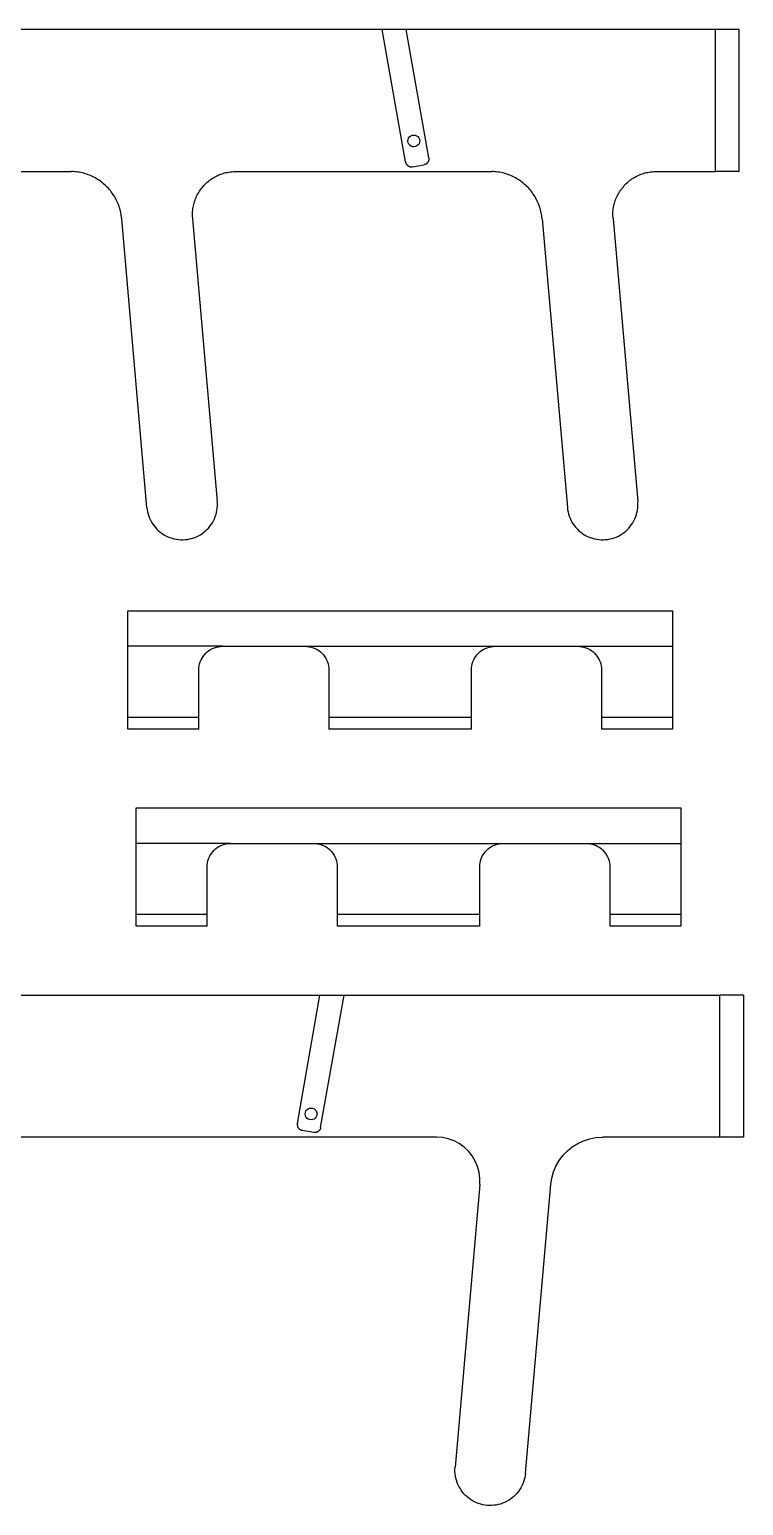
# Model space of a CAD drawing. Extents: x -21.7 to 21.7, y -15.6 to 15.6.
# Drawn here: x 6.59 to 21.69, y -15.6 to 15.6 of the extents above; entities that cross this region are included whole.
import ezdxf

# ---------------------------------------------------------------- set-up
doc = ezdxf.new("R2010")
doc.units = 0
doc.header["$MEASUREMENT"] = 0
doc.layers.get('0').update_dxf_attribs({"linetype": 'CONTINUOUS'})

msp = doc.modelspace()

# ---------------------------------------------------------------- linework, layer by layer
for p, q in [((14.05, 15.599), (0.801, 15.599)), ((14.558, 15.599), (14.05, 15.599)), ((14.543, 12.8), (14.05, 15.599)), ((21.102, 15.599), (14.558, 15.599)), ((15.036, 12.887), (14.558, 15.599)), ((21.602, 15.599), (21.102, 15.599)), ((21.102, 12.599), (21.102, 15.599)), ((21.602, 12.599), (21.602, 15.599)), ((14.594, 13.239), (14.597, 13.272)), ((14.6, 13.207), (14.594, 13.239)), ((14.597, 13.272), (14.609, 13.302)), ((14.613, 13.177), (14.6, 13.207)), ((14.609, 13.302), (14.628, 13.329)), ((14.634, 13.152), (14.613, 13.177)), ((14.628, 13.329), (14.653, 13.35)), ((14.66, 13.133), (14.634, 13.152)), ((14.653, 13.35), (14.683, 13.363)), ((14.691, 13.122), (14.66, 13.133)), ((14.683, 13.363), (14.715, 13.368)), ((14.723, 13.119), (14.691, 13.122)), ((14.715, 13.368), (14.747, 13.365)), ((14.755, 13.124), (14.723, 13.119)), ((14.747, 13.365), (14.778, 13.354)), ((14.785, 13.137), (14.755, 13.124)), ((14.778, 13.354), (14.804, 13.335)), ((14.81, 13.158), (14.785, 13.137)), ((14.804, 13.335), (14.825, 13.31)), ((14.829, 13.185), (14.81, 13.158)), ((14.825, 13.31), (14.839, 13.28)), ((14.841, 13.215), (14.829, 13.185)), ((14.839, 13.28), (14.844, 13.248)), ((14.844, 13.248), (14.841, 13.215)), ((14.543, 12.8), (14.545, 12.792)), ((14.545, 12.792), (14.547, 12.785)), ((15.017, 12.797), (15.013, 12.79)), ((15.021, 12.803), (15.017, 12.797)), ((15.025, 12.81), (15.021, 12.803)), ((15.028, 12.817), (15.025, 12.81)), ((15.031, 12.825), (15.028, 12.817)), ((15.033, 12.832), (15.031, 12.825)), ((15.035, 12.84), (15.033, 12.832)), ((15.037, 12.848), (15.035, 12.84)), ((15.036, 12.887), (15.037, 12.879)), ((15.037, 12.879), (15.038, 12.871)), ((15.038, 12.863), (15.037, 12.856)), ((15.037, 12.856), (15.037, 12.848)), ((15.038, 12.871), (15.038, 12.863)), ((-1.663, 12.599), (7.451, 12.599)), ((7.451, 12.599), (7.483, 12.598)), ((7.516, 12.597), (7.483, 12.598)), ((7.548, 12.594), (7.516, 12.597)), ((7.58, 12.591), (7.548, 12.594)), ((7.613, 12.587), (7.58, 12.591)), ((7.645, 12.581), (7.613, 12.587)), ((7.677, 12.575), (7.645, 12.581)), ((7.708, 12.568), (7.677, 12.575)), ((7.74, 12.56), (7.708, 12.568)), ((7.771, 12.551), (7.74, 12.56)), ((7.802, 12.541), (7.771, 12.551)), ((7.833, 12.53), (7.802, 12.541)), ((7.863, 12.518), (7.833, 12.53)), ((7.893, 12.505), (7.863, 12.518)), ((7.922, 12.492), (7.893, 12.505)), ((7.951, 12.477), (7.922, 12.492)), ((10.493, 12.472), (10.519, 12.487)), ((10.519, 12.487), (10.546, 12.501)), ((10.546, 12.501), (10.574, 12.514)), ((10.574, 12.514), (10.602, 12.527)), ((10.602, 12.527), (10.63, 12.538)), ((10.63, 12.538), (10.659, 12.548)), ((10.659, 12.548), (10.688, 12.558)), ((10.688, 12.558), (10.717, 12.566)), ((10.717, 12.566), (10.747, 12.574)), ((10.747, 12.574), (10.776, 12.58)), ((10.776, 12.58), (10.806, 12.586)), ((10.806, 12.586), (10.837, 12.591)), ((10.837, 12.591), (10.867, 12.594)), ((10.867, 12.594), (10.897, 12.597)), ((10.897, 12.597), (10.928, 12.598)), ((10.928, 12.598), (10.958, 12.599)), ((10.958, 12.599), (16.34, 12.599)), ((14.547, 12.785), (14.55, 12.777)), ((14.55, 12.777), (14.553, 12.77)), ((14.553, 12.77), (14.556, 12.763)), ((14.556, 12.763), (14.56, 12.756)), ((14.56, 12.756), (14.564, 12.75)), ((14.564, 12.75), (14.569, 12.743)), ((14.569, 12.743), (14.574, 12.737)), ((14.574, 12.737), (14.58, 12.732)), ((14.58, 12.732), (14.586, 12.726)), ((14.586, 12.726), (14.592, 12.722)), ((14.592, 12.722), (14.598, 12.717)), ((14.598, 12.717), (14.605, 12.713)), ((14.605, 12.713), (14.612, 12.709)), ((14.612, 12.709), (14.619, 12.706)), ((14.619, 12.706), (14.626, 12.703)), ((14.626, 12.703), (14.634, 12.701)), ((14.634, 12.701), (14.641, 12.699)), ((14.641, 12.699), (14.649, 12.698)), ((14.649, 12.698), (14.657, 12.697)), ((14.657, 12.697), (14.665, 12.697)), ((14.665, 12.697), (14.673, 12.697)), ((14.673, 12.697), (14.681, 12.697)), ((14.681, 12.697), (14.688, 12.699)), ((14.688, 12.699), (14.934, 12.742)), ((14.942, 12.744), (14.934, 12.742)), ((14.95, 12.746), (14.942, 12.744)), ((14.957, 12.748), (14.95, 12.746)), ((14.964, 12.751), (14.957, 12.748)), ((14.971, 12.755), (14.964, 12.751)), ((14.978, 12.759), (14.971, 12.755)), ((14.985, 12.763), (14.978, 12.759)), ((14.991, 12.768), (14.985, 12.763)), ((14.997, 12.773), (14.991, 12.768)), ((15.003, 12.778), (14.997, 12.773)), ((15.008, 12.784), (15.003, 12.778)), ((15.013, 12.79), (15.008, 12.784)), ((16.34, 12.599), (16.373, 12.598)), ((16.405, 12.597), (16.373, 12.598)), ((16.438, 12.594), (16.405, 12.597)), ((16.47, 12.591), (16.438, 12.594)), ((16.502, 12.587), (16.47, 12.591)), ((16.534, 12.581), (16.502, 12.587)), ((16.566, 12.575), (16.534, 12.581)), ((16.598, 12.568), (16.566, 12.575)), ((16.629, 12.56), (16.598, 12.568)), ((16.661, 12.551), (16.629, 12.56)), ((16.692, 12.541), (16.661, 12.551)), ((16.722, 12.53), (16.692, 12.541)), ((16.753, 12.518), (16.722, 12.53)), ((16.782, 12.505), (16.753, 12.518)), ((16.812, 12.492), (16.782, 12.505)), ((16.841, 12.477), (16.812, 12.492)), ((19.383, 12.472), (19.409, 12.487)), ((19.409, 12.487), (19.436, 12.501)), ((19.436, 12.501), (19.464, 12.514)), ((19.464, 12.514), (19.492, 12.527)), ((19.492, 12.527), (19.52, 12.538)), ((19.52, 12.538), (19.549, 12.549)), ((19.549, 12.549), (19.578, 12.558)), ((19.578, 12.558), (19.607, 12.566)), ((19.607, 12.566), (19.636, 12.574)), ((19.636, 12.574), (19.666, 12.58)), ((19.666, 12.58), (19.696, 12.586)), ((19.696, 12.586), (19.726, 12.591)), ((19.726, 12.591), (19.757, 12.594)), ((19.757, 12.594), (19.787, 12.597)), ((19.787, 12.597), (19.818, 12.598)), ((19.818, 12.598), (19.848, 12.599)), ((19.848, 12.599), (21.102, 12.599)), ((21.602, 12.599), (21.102, 12.599)), ((7.98, 12.462), (7.951, 12.477)), ((8.008, 12.446), (7.98, 12.462)), ((8.036, 12.429), (8.008, 12.446)), ((8.063, 12.411), (8.036, 12.429)), ((8.09, 12.393), (8.063, 12.411)), ((8.116, 12.373), (8.09, 12.393)), ((8.142, 12.353), (8.116, 12.373)), ((8.166, 12.332), (8.142, 12.353)), ((8.191, 12.311), (8.166, 12.332)), ((8.214, 12.288), (8.191, 12.311)), ((8.237, 12.265), (8.214, 12.288)), ((8.26, 12.242), (8.237, 12.265)), ((8.281, 12.217), (8.26, 12.242)), ((8.302, 12.193), (8.281, 12.217)), ((8.322, 12.167), (8.302, 12.193)), ((8.341, 12.141), (8.322, 12.167)), ((10.171, 12.154), (10.187, 12.18)), ((10.187, 12.18), (10.204, 12.205)), ((10.204, 12.205), (10.222, 12.23)), ((10.222, 12.23), (10.24, 12.254)), ((10.24, 12.254), (10.26, 12.277)), ((10.26, 12.277), (10.28, 12.3)), ((10.28, 12.3), (10.301, 12.322)), ((10.301, 12.322), (10.323, 12.344)), ((10.323, 12.344), (10.345, 12.364)), ((10.345, 12.364), (10.368, 12.384)), ((10.368, 12.384), (10.392, 12.404)), ((10.392, 12.404), (10.416, 12.422)), ((10.416, 12.422), (10.441, 12.44)), ((10.441, 12.44), (10.467, 12.456)), ((10.467, 12.456), (10.493, 12.472)), ((16.87, 12.462), (16.841, 12.477)), ((16.898, 12.446), (16.87, 12.462)), ((16.926, 12.429), (16.898, 12.446)), ((16.953, 12.411), (16.926, 12.429)), ((16.98, 12.393), (16.953, 12.411)), ((17.006, 12.373), (16.98, 12.393)), ((17.031, 12.353), (17.006, 12.373)), ((17.056, 12.332), (17.031, 12.353)), ((17.08, 12.311), (17.056, 12.332)), ((17.104, 12.289), (17.08, 12.311)), ((17.127, 12.265), (17.104, 12.289)), ((17.149, 12.242), (17.127, 12.265)), ((17.171, 12.218), (17.149, 12.242)), ((17.192, 12.193), (17.171, 12.218)), ((17.212, 12.167), (17.192, 12.193)), ((17.231, 12.141), (17.212, 12.167)), ((19.06, 12.154), (19.077, 12.18)), ((19.077, 12.18), (19.094, 12.205)), ((19.094, 12.205), (19.111, 12.23)), ((19.111, 12.23), (19.13, 12.254)), ((19.13, 12.254), (19.15, 12.277)), ((19.15, 12.277), (19.17, 12.3)), ((19.17, 12.3), (19.191, 12.322)), ((19.191, 12.322), (19.213, 12.344)), ((19.213, 12.344), (19.235, 12.365)), ((19.235, 12.365), (19.258, 12.384)), ((19.258, 12.384), (19.282, 12.404)), ((19.282, 12.404), (19.306, 12.422)), ((19.306, 12.422), (19.331, 12.44)), ((19.331, 12.44), (19.356, 12.456)), ((19.356, 12.456), (19.383, 12.472)), ((8.36, 12.114), (8.341, 12.141)), ((8.378, 12.087), (8.36, 12.114)), ((8.395, 12.059), (8.378, 12.087)), ((8.411, 12.031), (8.395, 12.059)), ((8.426, 12.002), (8.411, 12.031)), ((8.44, 11.973), (8.426, 12.002)), ((8.454, 11.943), (8.44, 11.973)), ((8.466, 11.913), (8.454, 11.943)), ((8.478, 11.883), (8.466, 11.913)), ((8.489, 11.853), (8.478, 11.883)), ((10.053, 11.842), (10.059, 11.872)), ((10.059, 11.872), (10.066, 11.901)), ((10.066, 11.901), (10.074, 11.931)), ((10.074, 11.931), (10.082, 11.96)), ((10.082, 11.96), (10.092, 11.989)), ((10.092, 11.989), (10.103, 12.017)), ((10.103, 12.017), (10.115, 12.046)), ((10.115, 12.046), (10.127, 12.073)), ((10.127, 12.073), (10.141, 12.101)), ((10.141, 12.101), (10.155, 12.128)), ((10.155, 12.128), (10.171, 12.154)), ((17.25, 12.114), (17.231, 12.141)), ((17.267, 12.087), (17.25, 12.114)), ((17.284, 12.059), (17.267, 12.087)), ((17.3, 12.031), (17.284, 12.059)), ((17.316, 12.002), (17.3, 12.031)), ((17.33, 11.973), (17.316, 12.002)), ((17.343, 11.943), (17.33, 11.973)), ((17.356, 11.914), (17.343, 11.943)), ((17.368, 11.883), (17.356, 11.914)), ((17.379, 11.853), (17.368, 11.883)), ((18.943, 11.842), (18.949, 11.872)), ((18.949, 11.872), (18.955, 11.901)), ((18.955, 11.901), (18.963, 11.931)), ((18.963, 11.931), (18.972, 11.96)), ((18.972, 11.96), (18.982, 11.989)), ((18.982, 11.989), (18.993, 12.017)), ((18.993, 12.017), (19.004, 12.046)), ((19.004, 12.046), (19.017, 12.073)), ((19.017, 12.073), (19.031, 12.101)), ((19.031, 12.101), (19.045, 12.128)), ((19.045, 12.128), (19.06, 12.154)), ((8.499, 11.822), (8.489, 11.853)), ((8.508, 11.79), (8.499, 11.822)), ((8.516, 11.759), (8.508, 11.79)), ((8.523, 11.727), (8.516, 11.759)), ((8.529, 11.695), (8.523, 11.727)), ((8.534, 11.663), (8.529, 11.695)), ((8.539, 11.631), (8.534, 11.663)), ((8.542, 11.599), (8.539, 11.631)), ((9.076, 5.495), (8.542, 11.599)), ((10.038, 11.69), (10.039, 11.72)), ((10.039, 11.66), (10.038, 11.69)), ((10.039, 11.72), (10.041, 11.751)), ((10.04, 11.629), (10.039, 11.66)), ((10.04, 11.629), (10.042, 11.599)), ((10.041, 11.751), (10.044, 11.781)), ((10.042, 11.599), (10.564, 5.625)), ((10.044, 11.781), (10.048, 11.812)), ((10.048, 11.812), (10.053, 11.842)), ((17.389, 11.822), (17.379, 11.853)), ((17.398, 11.79), (17.389, 11.822)), ((17.406, 11.759), (17.398, 11.79)), ((17.413, 11.727), (17.406, 11.759)), ((17.419, 11.695), (17.413, 11.727)), ((17.424, 11.663), (17.419, 11.695)), ((17.428, 11.631), (17.424, 11.663)), ((17.432, 11.599), (17.428, 11.631)), ((17.432, 11.599), (17.966, 5.495)), ((18.928, 11.69), (18.929, 11.721)), ((18.928, 11.66), (18.928, 11.69)), ((18.93, 11.629), (18.928, 11.66)), ((18.929, 11.721), (18.931, 11.751)), ((18.93, 11.629), (18.932, 11.599)), ((18.931, 11.751), (18.934, 11.781)), ((18.932, 11.599), (19.454, 5.625)), ((18.934, 11.781), (18.938, 11.812)), ((18.938, 11.812), (18.943, 11.842)), ((10.567, 5.578), (10.564, 5.625)), ((19.457, 5.578), (19.454, 5.625)), ((9.076, 5.495), (9.082, 5.448)), ((9.082, 5.448), (9.09, 5.402)), ((9.09, 5.402), (9.101, 5.357)), ((9.101, 5.357), (9.116, 5.312)), ((9.116, 5.312), (9.133, 5.268)), ((10.521, 5.302), (10.536, 5.347)), ((10.536, 5.347), (10.548, 5.392)), ((10.548, 5.392), (10.557, 5.438)), ((10.557, 5.438), (10.563, 5.485)), ((10.563, 5.485), (10.567, 5.531)), ((10.567, 5.531), (10.567, 5.578)), ((17.966, 5.495), (17.971, 5.448)), ((17.971, 5.448), (17.98, 5.402)), ((17.98, 5.402), (17.991, 5.357)), ((17.991, 5.357), (18.005, 5.312)), ((18.005, 5.312), (18.022, 5.268)), ((19.411, 5.302), (19.426, 5.347)), ((19.426, 5.347), (19.438, 5.392)), ((19.438, 5.392), (19.447, 5.438)), ((19.447, 5.438), (19.453, 5.485)), ((19.453, 5.485), (19.457, 5.531)), ((19.457, 5.531), (19.457, 5.578)), ((9.133, 5.268), (9.152, 5.226)), ((9.152, 5.226), (9.175, 5.184)), ((9.175, 5.184), (9.199, 5.145)), ((9.199, 5.145), (9.227, 5.106)), ((9.227, 5.106), (9.256, 5.07)), ((9.256, 5.07), (9.288, 5.036)), ((9.288, 5.036), (9.322, 5.003)), ((9.322, 5.003), (9.358, 4.973)), ((10.274, 4.967), (10.31, 4.996)), ((10.31, 4.996), (10.345, 5.028)), ((10.345, 5.028), (10.377, 5.062)), ((10.377, 5.062), (10.407, 5.098)), ((10.407, 5.098), (10.435, 5.136)), ((10.435, 5.136), (10.461, 5.175)), ((10.461, 5.175), (10.483, 5.216)), ((10.483, 5.216), (10.504, 5.259)), ((10.504, 5.259), (10.521, 5.302)), ((18.022, 5.268), (18.042, 5.226)), ((18.042, 5.226), (18.064, 5.184)), ((18.064, 5.184), (18.089, 5.145)), ((18.089, 5.145), (18.116, 5.106)), ((18.116, 5.106), (18.146, 5.07)), ((18.146, 5.07), (18.178, 5.036)), ((18.178, 5.036), (18.212, 5.003)), ((18.212, 5.003), (18.248, 4.973)), ((19.164, 4.967), (19.2, 4.996)), ((19.2, 4.996), (19.235, 5.028)), ((19.235, 5.028), (19.267, 5.062)), ((19.267, 5.062), (19.297, 5.098)), ((19.297, 5.098), (19.325, 5.136)), ((19.325, 5.136), (19.35, 5.175)), ((19.35, 5.175), (19.373, 5.216)), ((19.373, 5.216), (19.394, 5.259)), ((19.394, 5.259), (19.411, 5.302)), ((9.358, 4.973), (9.396, 4.945)), ((9.396, 4.945), (9.435, 4.92)), ((9.435, 4.92), (9.476, 4.897)), ((9.476, 4.897), (9.519, 4.877)), ((9.519, 4.877), (9.562, 4.859)), ((9.562, 4.859), (9.607, 4.844)), ((9.607, 4.844), (9.652, 4.832)), ((9.652, 4.832), (9.698, 4.823)), ((9.698, 4.823), (9.745, 4.817)), ((9.745, 4.817), (9.792, 4.814)), ((9.792, 4.814), (9.838, 4.813)), ((9.838, 4.813), (9.885, 4.816)), ((9.885, 4.816), (9.932, 4.821)), ((9.932, 4.821), (9.978, 4.83)), ((9.978, 4.83), (10.024, 4.841)), ((10.024, 4.841), (10.068, 4.855)), ((10.068, 4.855), (10.112, 4.872)), ((10.112, 4.872), (10.155, 4.892)), ((10.155, 4.892), (10.196, 4.914)), ((10.196, 4.914), (10.236, 4.939)), ((10.236, 4.939), (10.274, 4.967)), ((18.248, 4.973), (18.286, 4.945)), ((18.286, 4.945), (18.325, 4.92)), ((18.325, 4.92), (18.366, 4.897)), ((18.366, 4.897), (18.408, 4.877)), ((18.408, 4.877), (18.452, 4.859)), ((18.452, 4.859), (18.497, 4.844)), ((18.497, 4.844), (18.542, 4.832)), ((18.542, 4.832), (18.588, 4.823)), ((18.588, 4.823), (18.634, 4.817)), ((18.634, 4.817), (18.681, 4.814)), ((18.681, 4.814), (18.728, 4.813)), ((18.728, 4.813), (18.775, 4.816)), ((18.775, 4.816), (18.822, 4.821)), ((18.822, 4.821), (18.868, 4.83)), ((18.868, 4.83), (18.913, 4.841)), ((18.913, 4.841), (18.958, 4.855)), ((18.958, 4.855), (19.002, 4.872)), ((19.002, 4.872), (19.045, 4.892)), ((19.045, 4.892), (19.086, 4.914)), ((19.086, 4.914), (19.126, 4.939)), ((19.126, 4.939), (19.164, 4.967)), ((8.673, 2.562), (8.673, 3.312)), ((8.673, 3.312), (20.188, 3.312)), ((20.188, 3.312), (20.188, 2.562)), ((8.673, 1.062), (8.673, 2.562)), ((10.673, 2.562), (8.673, 2.562)), ((10.423, 2.495), (10.461, 2.515)), ((10.461, 2.515), (10.502, 2.532)), ((10.502, 2.532), (10.543, 2.545)), ((10.543, 2.545), (10.586, 2.554)), ((10.586, 2.554), (10.629, 2.56)), ((10.629, 2.56), (10.673, 2.562)), ((10.673, 2.562), (12.423, 2.562)), ((12.423, 2.562), (12.466, 2.56)), ((12.423, 2.562), (16.438, 2.562)), ((12.466, 2.56), (12.509, 2.554)), ((12.509, 2.554), (12.552, 2.545)), ((12.552, 2.545), (12.594, 2.532)), ((12.594, 2.532), (12.634, 2.515)), ((12.634, 2.515), (12.673, 2.495)), ((16.188, 2.495), (16.227, 2.515)), ((16.227, 2.515), (16.267, 2.532)), ((16.267, 2.532), (16.309, 2.545)), ((16.309, 2.545), (16.352, 2.554)), ((16.352, 2.554), (16.395, 2.56)), ((16.395, 2.56), (16.438, 2.562)), ((16.438, 2.562), (18.188, 2.562)), ((18.188, 2.562), (18.232, 2.56)), ((18.188, 2.562), (20.188, 2.562)), ((18.232, 2.56), (18.275, 2.554)), ((18.275, 2.554), (18.318, 2.545)), ((18.318, 2.545), (18.359, 2.532)), ((18.359, 2.532), (18.4, 2.515)), ((18.4, 2.515), (18.438, 2.495)), ((20.188, 2.562), (20.188, 1.062)), ((10.18, 2.149), (10.19, 2.191)), ((10.19, 2.191), (10.203, 2.233)), ((10.203, 2.233), (10.219, 2.273)), ((10.219, 2.273), (10.24, 2.312)), ((10.24, 2.312), (10.263, 2.349)), ((10.263, 2.349), (10.29, 2.383)), ((10.29, 2.383), (10.319, 2.415)), ((10.319, 2.415), (10.351, 2.445)), ((10.351, 2.445), (10.386, 2.471)), ((10.386, 2.471), (10.423, 2.495)), ((12.673, 2.495), (12.709, 2.471)), ((12.709, 2.471), (12.744, 2.445)), ((12.744, 2.445), (12.776, 2.415)), ((12.776, 2.415), (12.806, 2.383)), ((12.806, 2.383), (12.832, 2.349)), ((12.832, 2.349), (12.856, 2.312)), ((12.856, 2.312), (12.876, 2.273)), ((12.876, 2.273), (12.893, 2.233)), ((12.893, 2.233), (12.906, 2.191)), ((12.906, 2.191), (12.915, 2.149)), ((15.946, 2.149), (15.955, 2.191)), ((15.955, 2.191), (15.968, 2.233)), ((15.968, 2.233), (15.985, 2.273)), ((15.985, 2.273), (16.005, 2.312)), ((16.005, 2.312), (16.029, 2.349)), ((16.029, 2.349), (16.055, 2.383)), ((16.055, 2.383), (16.085, 2.415)), ((16.085, 2.415), (16.117, 2.445)), ((16.117, 2.445), (16.152, 2.471)), ((16.152, 2.471), (16.188, 2.495)), ((18.438, 2.495), (18.475, 2.471)), ((18.475, 2.471), (18.51, 2.445)), ((18.51, 2.445), (18.542, 2.415)), ((18.542, 2.415), (18.571, 2.383)), ((18.571, 2.383), (18.598, 2.349)), ((18.598, 2.349), (18.621, 2.312)), ((18.621, 2.312), (18.641, 2.273)), ((18.641, 2.273), (18.658, 2.233)), ((18.658, 2.233), (18.671, 2.191)), ((18.671, 2.191), (18.681, 2.149)), ((10.173, 2.062), (10.175, 2.105)), ((10.173, 1.062), (10.173, 2.062)), ((10.175, 2.105), (10.18, 2.149)), ((12.915, 2.149), (12.921, 2.105)), ((12.921, 2.105), (12.923, 2.062)), ((12.923, 2.062), (12.923, 1.062)), ((15.938, 2.062), (15.94, 2.105)), ((15.938, 1.062), (15.938, 2.062)), ((15.94, 2.105), (15.946, 2.149)), ((18.681, 2.149), (18.686, 2.105)), ((18.686, 2.105), (18.688, 2.062)), ((18.688, 2.062), (18.688, 1.062)), ((8.673, 0.812), (8.673, 1.062)), ((8.673, 1.062), (10.173, 1.062)), ((10.173, 0.812), (10.173, 1.062)), ((12.923, 1.062), (12.923, 0.812)), ((12.923, 1.062), (15.938, 1.062)), ((15.938, 0.812), (15.938, 1.062)), ((18.688, 1.062), (18.688, 0.812)), ((18.688, 1.062), (20.188, 1.062)), ((20.188, 1.062), (20.188, 0.812)), ((10.173, 0.812), (8.673, 0.812)), ((15.938, 0.812), (12.923, 0.812)), ((20.188, 0.812), (18.688, 0.812)), ((8.849, -1.603), (8.849, -0.853)), ((8.849, -0.853), (20.364, -0.853)), ((20.364, -0.853), (20.364, -1.603)), ((8.849, -3.103), (8.849, -1.603)), ((10.849, -1.603), (8.849, -1.603)), ((10.395, -1.891), (10.416, -1.853)), ((10.416, -1.853), (10.439, -1.816)), ((10.439, -1.816), (10.466, -1.781)), ((10.466, -1.781), (10.495, -1.749)), ((10.495, -1.749), (10.527, -1.72)), ((10.527, -1.72), (10.562, -1.693)), ((10.562, -1.693), (10.599, -1.67)), ((10.599, -1.67), (10.637, -1.649)), ((10.637, -1.649), (10.678, -1.633)), ((10.678, -1.633), (10.719, -1.62)), ((10.719, -1.62), (10.762, -1.61)), ((10.762, -1.61), (10.805, -1.605)), ((10.805, -1.605), (10.849, -1.603)), ((10.849, -1.603), (12.599, -1.603)), ((12.599, -1.603), (12.642, -1.605)), ((12.599, -1.603), (16.614, -1.603)), ((12.642, -1.605), (12.685, -1.61)), ((12.685, -1.61), (12.728, -1.62)), ((12.728, -1.62), (12.77, -1.633)), ((12.77, -1.633), (12.81, -1.65)), ((12.81, -1.65), (12.849, -1.67)), ((12.849, -1.67), (12.885, -1.693)), ((12.885, -1.693), (12.92, -1.72)), ((12.92, -1.72), (12.952, -1.749)), ((12.952, -1.749), (12.982, -1.781)), ((12.982, -1.781), (13.008, -1.816)), ((13.008, -1.816), (13.032, -1.853)), ((13.032, -1.853), (13.052, -1.891)), ((16.161, -1.891), (16.181, -1.853)), ((16.181, -1.853), (16.205, -1.816)), ((16.205, -1.816), (16.231, -1.781)), ((16.231, -1.781), (16.261, -1.749)), ((16.261, -1.749), (16.293, -1.72)), ((16.293, -1.72), (16.327, -1.693)), ((16.327, -1.693), (16.364, -1.67)), ((16.364, -1.67), (16.403, -1.65)), ((16.403, -1.65), (16.443, -1.633)), ((16.443, -1.633), (16.485, -1.62)), ((16.485, -1.62), (16.527, -1.61)), ((16.527, -1.61), (16.571, -1.605)), ((16.571, -1.605), (16.614, -1.603)), ((16.614, -1.603), (18.364, -1.603)), ((18.364, -1.603), (18.408, -1.605)), ((18.364, -1.603), (20.364, -1.603)), ((18.408, -1.605), (18.451, -1.61)), ((18.451, -1.61), (18.494, -1.62)), ((18.494, -1.62), (18.535, -1.633)), ((18.535, -1.633), (18.576, -1.65)), ((18.576, -1.65), (18.614, -1.67)), ((18.614, -1.67), (18.651, -1.693)), ((18.651, -1.693), (18.686, -1.72)), ((18.686, -1.72), (18.718, -1.749)), ((18.718, -1.749), (18.747, -1.781)), ((18.747, -1.781), (18.774, -1.816)), ((18.774, -1.816), (18.797, -1.853)), ((18.797, -1.853), (18.817, -1.891)), ((20.364, -1.603), (20.364, -3.103)), ((10.349, -2.103), (10.35, -2.059)), ((10.349, -3.103), (10.349, -2.103)), ((10.35, -2.059), (10.356, -2.016)), ((10.356, -2.016), (10.366, -1.973)), ((10.366, -1.973), (10.379, -1.932)), ((10.379, -1.932), (10.395, -1.891)), ((13.052, -1.891), (13.068, -1.932)), ((13.068, -1.932), (13.082, -1.973)), ((13.082, -1.973), (13.091, -2.016)), ((13.091, -2.016), (13.097, -2.059)), ((13.097, -2.059), (13.099, -2.103)), ((13.099, -2.103), (13.099, -3.103)), ((16.114, -2.103), (16.116, -2.059)), ((16.114, -3.103), (16.114, -2.103)), ((16.116, -2.059), (16.122, -2.016)), ((16.122, -2.016), (16.131, -1.973)), ((16.131, -1.973), (16.144, -1.932)), ((16.144, -1.932), (16.161, -1.891)), ((18.817, -1.891), (18.834, -1.932)), ((18.834, -1.932), (18.847, -1.973)), ((18.847, -1.973), (18.857, -2.016)), ((18.857, -2.016), (18.862, -2.059)), ((18.862, -2.059), (18.864, -2.103)), ((18.864, -2.103), (18.864, -3.103)), ((8.849, -3.353), (8.849, -3.103)), ((8.849, -3.103), (10.349, -3.103)), ((10.349, -3.353), (10.349, -3.103)), ((13.099, -3.103), (13.099, -3.353)), ((13.099, -3.103), (16.114, -3.103)), ((16.114, -3.353), (16.114, -3.103)), ((18.864, -3.103), (18.864, -3.353)), ((18.864, -3.103), (20.364, -3.103)), ((20.364, -3.103), (20.364, -3.353)), ((10.349, -3.353), (8.849, -3.353)), ((16.114, -3.353), (13.099, -3.353)), ((20.364, -3.353), (18.864, -3.353)), ((-0.514, -4.813), (12.735, -4.813)), ((12.257, -7.525), (12.735, -4.813)), ((12.735, -4.813), (13.243, -4.813)), ((12.749, -7.612), (13.243, -4.813)), ((13.243, -4.813), (21.191, -4.813)), ((21.691, -4.813), (21.191, -4.813)), ((21.191, -7.813), (21.191, -4.813)), ((21.691, -4.813), (21.691, -7.813)), ((12.421, -7.322), (12.426, -7.29)), ((12.426, -7.355), (12.421, -7.322)), ((12.426, -7.29), (12.438, -7.26)), ((12.438, -7.385), (12.426, -7.355)), ((12.438, -7.26), (12.458, -7.234)), ((12.458, -7.411), (12.438, -7.385)), ((12.458, -7.234), (12.484, -7.214)), ((12.484, -7.431), (12.458, -7.411)), ((12.484, -7.214), (12.514, -7.202)), ((12.514, -7.443), (12.484, -7.431)), ((12.514, -7.202), (12.546, -7.197)), ((12.546, -7.447), (12.514, -7.443)), ((12.546, -7.197), (12.579, -7.202)), ((12.579, -7.443), (12.546, -7.447)), ((12.579, -7.202), (12.609, -7.214)), ((12.609, -7.431), (12.579, -7.443)), ((12.609, -7.214), (12.635, -7.234)), ((12.635, -7.411), (12.609, -7.431)), ((12.635, -7.234), (12.655, -7.26)), ((12.655, -7.385), (12.635, -7.411)), ((12.655, -7.26), (12.667, -7.29)), ((12.667, -7.355), (12.655, -7.385)), ((12.667, -7.29), (12.671, -7.322)), ((12.671, -7.322), (12.667, -7.355)), ((12.256, -7.533), (12.255, -7.541)), ((12.255, -7.541), (12.255, -7.548)), ((12.255, -7.548), (12.255, -7.556)), ((12.255, -7.556), (12.256, -7.564)), ((12.257, -7.525), (12.256, -7.533)), ((12.256, -7.564), (12.257, -7.572)), ((12.257, -7.572), (12.259, -7.58)), ((12.259, -7.58), (12.261, -7.587)), ((12.261, -7.587), (12.264, -7.594)), ((12.264, -7.594), (12.267, -7.602)), ((12.267, -7.602), (12.271, -7.608)), ((12.271, -7.608), (12.275, -7.615)), ((12.275, -7.615), (12.28, -7.622)), ((12.28, -7.622), (12.285, -7.628)), ((12.285, -7.628), (12.29, -7.634)), ((12.29, -7.634), (12.295, -7.639)), ((12.295, -7.639), (12.301, -7.644)), ((12.301, -7.644), (12.308, -7.649)), ((12.308, -7.649), (12.314, -7.653)), ((12.314, -7.653), (12.321, -7.657)), ((12.321, -7.657), (12.328, -7.661)), ((12.328, -7.661), (12.335, -7.664)), ((12.335, -7.664), (12.343, -7.666)), ((12.343, -7.666), (12.35, -7.668)), ((12.35, -7.668), (12.358, -7.67)), ((12.604, -7.713), (12.358, -7.67)), ((12.612, -7.714), (12.604, -7.713)), ((12.62, -7.715), (12.612, -7.714)), ((12.628, -7.715), (12.62, -7.715)), ((12.636, -7.715), (12.628, -7.715)), ((12.643, -7.714), (12.636, -7.715)), ((12.651, -7.713), (12.643, -7.714)), ((12.659, -7.711), (12.651, -7.713)), ((12.666, -7.709), (12.659, -7.711)), ((12.674, -7.706), (12.666, -7.709)), ((12.681, -7.703), (12.674, -7.706)), ((12.688, -7.699), (12.681, -7.703)), ((12.694, -7.695), (12.688, -7.699)), ((12.701, -7.69), (12.694, -7.695)), ((12.707, -7.685), (12.701, -7.69)), ((12.713, -7.68), (12.707, -7.685)), ((12.718, -7.674), (12.713, -7.68)), ((12.723, -7.669), (12.718, -7.674)), ((12.728, -7.662), (12.723, -7.669)), ((12.732, -7.656), (12.728, -7.662)), ((12.736, -7.649), (12.732, -7.656)), ((12.74, -7.642), (12.736, -7.649)), ((12.743, -7.635), (12.74, -7.642)), ((12.745, -7.627), (12.743, -7.635)), ((12.747, -7.62), (12.745, -7.627)), ((12.749, -7.612), (12.747, -7.62)), ((15.198, -7.813), (6.085, -7.813)), ((15.325, -7.822), (15.198, -7.813)), ((15.449, -7.848), (15.325, -7.822)), ((15.569, -7.891), (15.449, -7.848)), ((15.681, -7.95), (15.569, -7.891)), ((15.785, -8.024), (15.681, -7.95)), ((15.877, -8.112), (15.785, -8.024)), ((17.872, -8.198), (17.966, -8.101)), ((17.966, -8.101), (18.071, -8.016)), ((18.071, -8.016), (18.186, -7.944)), ((18.186, -7.944), (18.309, -7.888)), ((18.309, -7.888), (18.438, -7.846)), ((18.438, -7.846), (18.571, -7.822)), ((18.571, -7.822), (18.706, -7.813)), ((21.191, -7.813), (18.706, -7.813)), ((21.691, -7.813), (21.191, -7.813)), ((15.956, -8.211), (15.877, -8.112)), ((16.02, -8.32), (15.956, -8.211)), ((16.069, -8.437), (16.02, -8.32)), ((17.723, -8.424), (17.791, -8.307)), ((17.791, -8.307), (17.872, -8.198)), ((16.102, -8.56), (16.069, -8.437)), ((16.117, -8.686), (16.102, -8.56)), ((16.115, -8.813), (16.117, -8.686)), ((17.615, -8.813), (17.635, -8.679)), ((17.635, -8.679), (17.671, -8.549)), ((17.671, -8.549), (17.723, -8.424)), ((16.115, -8.813), (15.592, -14.787)), ((17.081, -14.917), (17.615, -8.813)), ((15.59, -14.833), (15.592, -14.787)), ((15.59, -14.88), (15.59, -14.833)), ((15.593, -14.927), (15.59, -14.88)), ((15.599, -14.974), (15.593, -14.927)), ((15.608, -15.02), (15.599, -14.974)), ((17.075, -14.963), (17.067, -15.009)), ((17.081, -14.917), (17.075, -14.963)), ((15.62, -15.065), (15.608, -15.02)), ((15.635, -15.11), (15.62, -15.065)), ((15.653, -15.153), (15.635, -15.11)), ((15.673, -15.195), (15.653, -15.153)), ((15.696, -15.236), (15.673, -15.195)), ((15.721, -15.276), (15.696, -15.236)), ((15.749, -15.314), (15.721, -15.276)), ((16.957, -15.267), (16.93, -15.305)), ((16.982, -15.227), (16.957, -15.267)), ((17.004, -15.186), (16.982, -15.227)), ((17.024, -15.144), (17.004, -15.186)), ((17.041, -15.1), (17.024, -15.144)), ((17.055, -15.055), (17.041, -15.1)), ((17.067, -15.009), (17.055, -15.055)), ((15.779, -15.35), (15.749, -15.314)), ((15.812, -15.384), (15.779, -15.35)), ((15.846, -15.415), (15.812, -15.384)), ((15.883, -15.445), (15.846, -15.415)), ((15.921, -15.472), (15.883, -15.445)), ((15.961, -15.497), (15.921, -15.472)), ((16.002, -15.52), (15.961, -15.497)), ((16.044, -15.539), (16.002, -15.52)), ((16.088, -15.556), (16.044, -15.539)), ((16.133, -15.57), (16.088, -15.556)), ((16.178, -15.582), (16.133, -15.57)), ((16.225, -15.59), (16.178, -15.582)), ((16.271, -15.596), (16.225, -15.59)), ((16.318, -15.598), (16.271, -15.596)), ((16.365, -15.598), (16.318, -15.598)), ((16.412, -15.595), (16.365, -15.598)), ((16.458, -15.589), (16.412, -15.595)), ((16.504, -15.58), (16.458, -15.589)), ((16.55, -15.568), (16.504, -15.58)), ((16.594, -15.553), (16.55, -15.568)), ((16.638, -15.535), (16.594, -15.553)), ((16.68, -15.515), (16.638, -15.535)), ((16.721, -15.492), (16.68, -15.515)), ((16.761, -15.467), (16.721, -15.492)), ((16.798, -15.439), (16.761, -15.467)), ((16.834, -15.409), (16.798, -15.439)), ((16.868, -15.376), (16.834, -15.409)), ((16.9, -15.342), (16.868, -15.376)), ((16.93, -15.305), (16.9, -15.342))]:
    msp.add_line(p, q)

doc.saveas('drawing.dxf')
